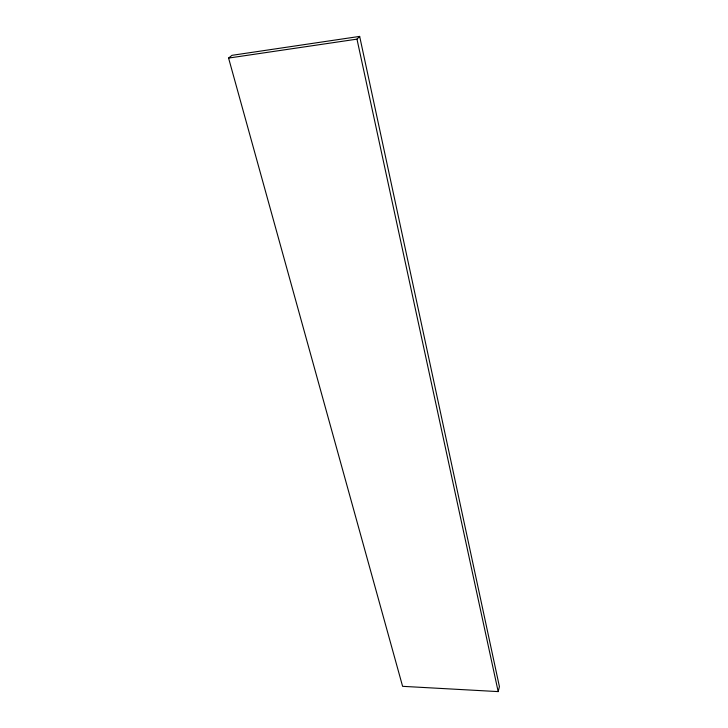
<?xml version="1.0" encoding="UTF-8"?>
<svg xmlns="http://www.w3.org/2000/svg" width="728" height="728" viewBox="0 0 728 728"><rect width="100%" height="100%" fill="white"/><g stroke="black" fill="none" stroke-linecap="round" stroke-linejoin="round"><path stroke-width="1.09" d="M498.18 691.6L499.417 686.631L359.659 36.4L231.977 55.328L228.583 58.076L402.602 686.331L498.18 691.6L356.975 39.139L359.659 36.4M228.583 58.076L356.975 39.139"/></g></svg>
